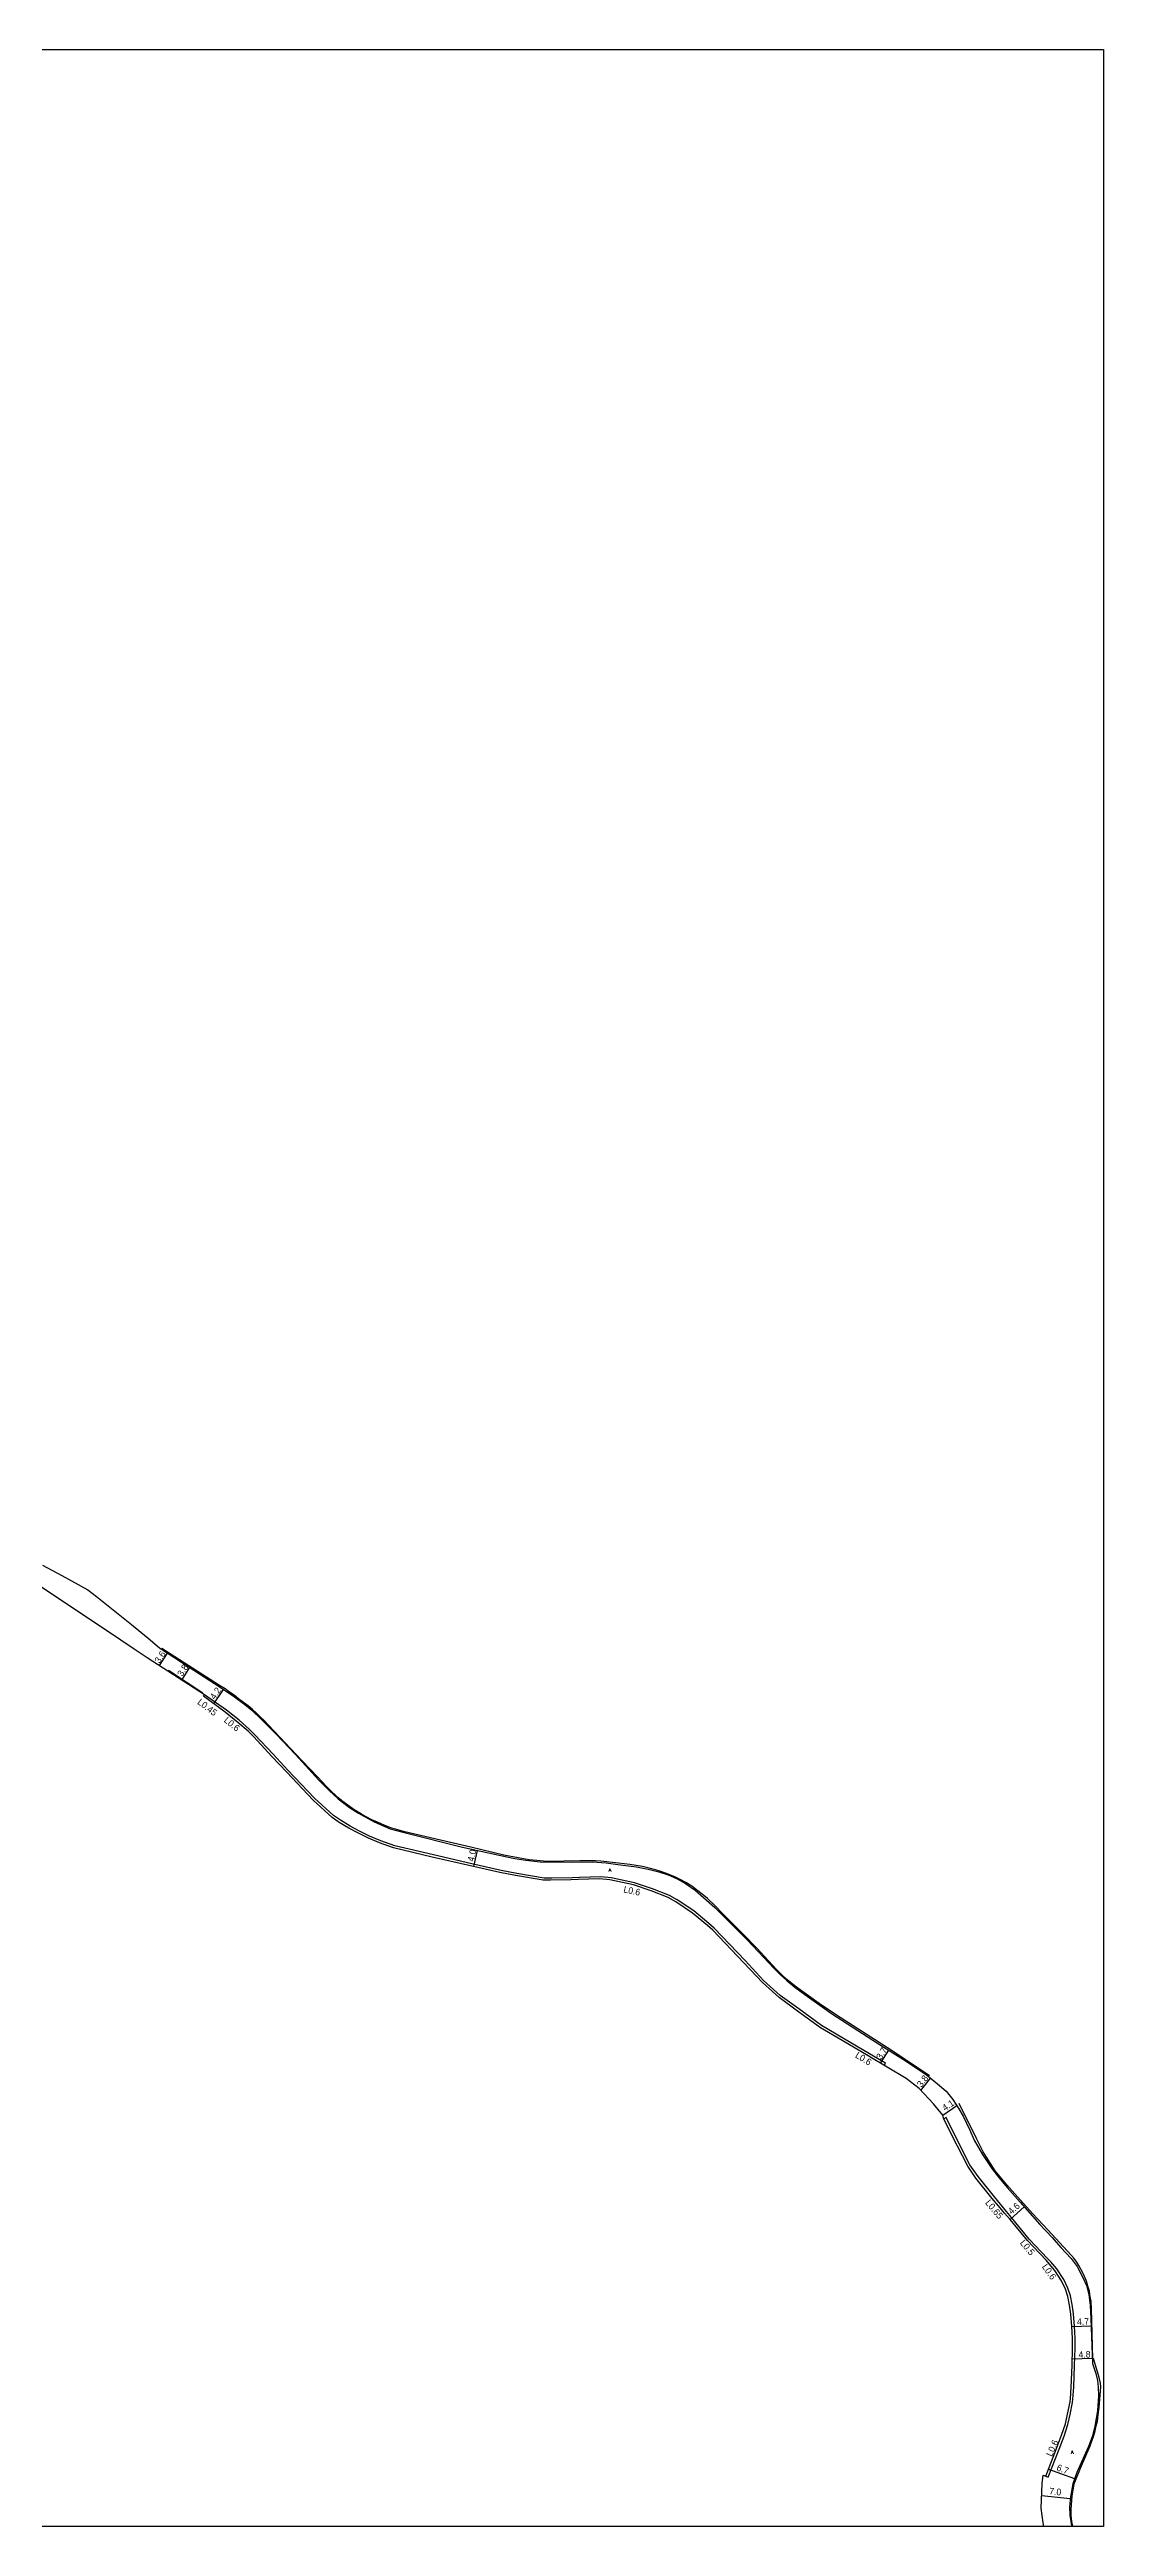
# Model space of a CAD drawing. Header units: metres. Extents: x -24000 to -20000, y -96000 to -93000.
# Drawn here: x -20255 to -20000, y -96000 to -95400 of the extents above; entities that cross this region are included whole.
import ezdxf

# ---------------------------------------------------------------- set-up
doc = ezdxf.new("R2010")
doc.units = ezdxf.units.M
doc.header["$LTSCALE"] = 2.5
for name, color, linetype in [('側溝・桝', 7, 'Continuous'), ('図郭', 7, 'Continuous'), ('幅員', 7, 'Continuous'), ('歩道・分離帯・安全施設', 7, 'Continuous'), ('舗装', 7, 'Continuous'), ('道路', 7, 'Continuous')]:
    doc.layers.add(name, color=color, linetype=linetype)
doc.styles.get("Standard").update_dxf_attribs({"font": ''})
doc.styles.add('YOKO_DECO', font='txt.shx', dxfattribs={"bigfont": 'extfont.shx'})
doc.styles.get('Standard').set_extended_font_data('@MS PGothic')

msp = doc.modelspace()

# ---------------------------------------------------------------- linework, layer by layer
at = {"layer": '側溝・桝'}
for points in [[(-20053.13, -95888.31), (-20052.83, -95887.8), (-20056.72, -95885.5), (-20062.98, -95881.77), (-20068.28, -95878.67), (-20073.84, -95874.64), (-20078.31, -95871.37), (-20082.33, -95867.75), (-20086.84, -95862.93), (-20094.36, -95855.08), (-20095.61, -95853.92), (-20099.23, -95850.91), (-20103.29, -95848.2), (-20105.14, -95847.13), (-20109.25, -95845.52), (-20113.6, -95844.09), (-20119.29, -95842.89), (-20121.79, -95842.63), (-20126.96, -95842.78), (-20128.74, -95842.85), (-20133.66, -95842.97), (-20135.47, -95842.97), (-20142.12, -95841.79), (-20145.96, -95841.08), (-20153.07, -95839.46), (-20162.34, -95837.34), (-20171.72, -95835.13), (-20175.11, -95833.89), (-20177.8, -95832.75), (-20180.38, -95831.49), (-20182.52, -95830.33), (-20184.85, -95828.94), (-20186.54, -95827.76), (-20191.17, -95823.58), (-20197.58, -95816.81), (-20201.2, -95812.96), (-20205.58, -95808.25), (-20206.95, -95806.86), (-20209.39, -95804.71), (-20212.48, -95802.24), (-20217.8, -95798.53)], [(-20013.94, -95987.81), (-20013.36, -95988.04), (-20010.77, -95981.31), (-20009.54, -95978.09), (-20008.63, -95975.31), (-20008.08, -95972.91), (-20007.47, -95969.94), (-20007.39, -95969.13), (-20007.19, -95966.28), (-20006.99, -95961.04), (-20006.85, -95956.84), (-20006.88, -95954.38), (-20007.02, -95951.5), (-20007.25, -95948.47), (-20007.58, -95946.25), (-20008.02, -95944.16), (-20008.65, -95942.3), (-20009.63, -95940.19), (-20011.3, -95937.59), (-20012.72, -95935.92), (-20013.53, -95935.12), (-20018.04, -95930.38), (-20022.28, -95925.17), (-20023.47, -95923.7), (-20024.92, -95921.96), (-20026.43, -95920.17), (-20030.37, -95915.24), (-20032.34, -95912.37), (-20036.09, -95905.09), (-20038.11, -95900.94), (-20038.69, -95901.22)]]:
    msp.add_lwpolyline(points, dxfattribs=at)
at = {"layer": '図郭'}
msp.add_lwpolyline([(-20800, -95400), (-20000, -95400), (-20000, -96000), (-20800, -96000)], close=True, dxfattribs=at)
at = {"layer": '幅員'}
for points in [[(-20228.73, -95791.48), (-20226.75, -95788.44)], [(-20223.32, -95794.97), (-20221.25, -95791.73)], [(-20215.54, -95800.7), (-20213.2, -95797.22)], [(-20152.55, -95840.16), (-20151.67, -95836.23)], [(-20053.99, -95887.8), (-20052, -95884.64)], [(-20044.24, -95894.37), (-20041.89, -95891.4)], [(-20038.94, -95900.36), (-20035.53, -95898.04)], [(-20022.6, -95925.62), (-20019.18, -95922.58)], [(-20007.64, -95951.54), (-20002.97, -95951.39)], [(-20007.55, -95959.39), (-20002.71, -95959.24)], [(-20013.29, -95986.11), (-20006.99, -95988.39)], [(-20014.98, -95992.53), (-20008.03, -95993.22)]]:
    msp.add_lwpolyline(points, dxfattribs=at)
at = {"layer": '歩道・分離帯・安全施設'}
for points in [[(-20042.13, -95890.87), (-20051.23, -95884.76), (-20063.82, -95876.74), (-20068.3, -95873.72), (-20072.01, -95871.05), (-20074.03, -95869.61), (-20075.45, -95868.54), (-20076.68, -95867.49), (-20078.01, -95866.29), (-20079.18, -95865.07), (-20083.96, -95859.91), (-20087.35, -95856.43), (-20089.89, -95853.94), (-20092.25, -95851.59), (-20094.16, -95849.57), (-20095.97, -95847.87), (-20097.22, -95846.81), (-20098.61, -95845.76), (-20099.77, -95844.9), (-20101.18, -95843.98), (-20102.36, -95843.33), (-20103.88, -95842.65), (-20105.44, -95842.01), (-20106.98, -95841.45), (-20108.5, -95840.98), (-20110.06, -95840.55), (-20111.67, -95840.17), (-20113.24, -95839.87), (-20114.73, -95839.66), (-20116.14, -95839.47), (-20117.53, -95839.29), (-20118.92, -95839.15), (-20120.34, -95838.99), (-20121.81, -95838.83), (-20123.07, -95838.76), (-20124.55, -95838.73), (-20126.83, -95838.75), (-20130.71, -95838.87), (-20133.47, -95838.89), (-20135.64, -95838.81), (-20137.25, -95838.67), (-20139.11, -95838.48), (-20141.83, -95838.03), (-20145.25, -95837.36), (-20153.27, -95835.49), (-20160.65, -95833.78), (-20169.3, -95831.7), (-20170.99, -95831.26), (-20172.68, -95830.74), (-20174.15, -95830.2), (-20175.91, -95829.43), (-20177.23, -95828.79), (-20178.61, -95828.08), (-20179.76, -95827.42), (-20180.61, -95826.95), (-20181.52, -95826.42), (-20183.11, -95825.29), (-20184.51, -95824.24), (-20185.19, -95823.66), (-20186.01, -95822.94), (-20187.15, -95821.88), (-20188.21, -95820.79), (-20190.38, -95818.46), (-20194.19, -95814.43), (-20202.26, -95805.92), (-20203.38, -95804.79), (-20204.32, -95803.86), (-20205.21, -95802.98), (-20206.18, -95802.12), (-20207.24, -95801.2), (-20208.33, -95800.37), (-20209.53, -95799.49), (-20210.64, -95798.65), (-20211.71, -95797.87), (-20212.79, -95797.12), (-20214.13, -95796.28), (-20228.12, -95787.34)], [(-20226.56, -95792.61), (-20218.17, -95798.1)], [(-20002.57, -95959.51), (-20002.8, -95950.17), (-20002.89, -95947.33), (-20003.02, -95945.46), (-20003.21, -95944.26), (-20003.41, -95943.04), (-20003.77, -95941.77), (-20004.14, -95940.61), (-20004.57, -95939.49), (-20005.12, -95938.38), (-20005.95, -95936.76), (-20006.45, -95935.98), (-20007.08, -95935.1), (-20007.72, -95934.4), (-20013.5, -95928.14), (-20017.08, -95924.28), (-20020.81, -95920.13), (-20023.41, -95917.24), (-20024.62, -95915.81), (-20026.2, -95913.82), (-20027.37, -95912.06), (-20028.35, -95910.53), (-20029.13, -95909.23), (-20030.72, -95906.18), (-20035, -95897.57)], [(-20007.41, -96000), (-20007.66, -95998.82), (-20007.83, -95997.35), (-20007.86, -95995.8), (-20007.57, -95992.63), (-20007.06, -95989.66), (-20005.59, -95985.87), (-20003.25, -95980.44), (-20002.33, -95977.99), (-20002.02, -95976.82), (-20001.74, -95975.64), (-20001.48, -95974.46), (-20001.25, -95972.97), (-20001.03, -95971.17), (-20000.6, -95966.19), (-20000.71, -95965.26), (-20001.06, -95963.89), (-20002.41, -95959.34)]]:
    msp.add_lwpolyline(points, dxfattribs=at)
at = {"layer": '道路'}
for points in [[(-20257.06, -95767.15), (-20252.38, -95769.64), (-20246.07, -95773.14), (-20243.98, -95774.73), (-20235.51, -95781.51), (-20231.46, -95784.83), (-20228.69, -95787.18), (-20221.52, -95791.84), (-20213.97, -95796.71), (-20210.51, -95799.03), (-20208.38, -95800.66), (-20206.33, -95802.3), (-20204.05, -95804.42), (-20200.54, -95807.98), (-20195.79, -95813.04), (-20190.07, -95819.21), (-20187.53, -95821.79), (-20185.4, -95823.75), (-20182.71, -95825.83), (-20180.51, -95827.23), (-20176.69, -95829.3), (-20172.8, -95830.97), (-20169.42, -95831.91), (-20155.27, -95835.42), (-20144.56, -95837.83), (-20142.58, -95838.22), (-20139.95, -95838.63), (-20136.47, -95838.98), (-20128.68, -95839.11), (-20123.82, -95838.99), (-20120.52, -95839.27), (-20117.63, -95839.65), (-20113.17, -95840.25), (-20110.33, -95840.8), (-20107.71, -95841.45), (-20105.49, -95842.19), (-20103.29, -95843.14), (-20101.24, -95844.23), (-20098.91, -95845.85), (-20094.16, -95850.1), (-20086.26, -95857.95), (-20079.79, -95864.82), (-20078.2, -95866.43), (-20076.71, -95867.76), (-20074.74, -95869.38), (-20072.32, -95871.1), (-20065.93, -95875.73), (-20054.53, -95883.05), (-20048.41, -95886.89), (-20045.37, -95888.92), (-20042.89, -95890.61), (-20040.18, -95892.76), (-20038.15, -95894.57), (-20036.51, -95896.61), (-20035.01, -95898.8), (-20033.99, -95900.59), (-20032.35, -95903.98), (-20031.3, -95906.44), (-20029.28, -95909.88), (-20028.33, -95911.36), (-20027.05, -95913.26), (-20025.65, -95915.06), (-20023.32, -95917.9), (-20020.18, -95921.46), (-20015.41, -95926.83), (-20012.47, -95929.98), (-20011.44, -95931.15), (-20010.35, -95932.39), (-20007.86, -95935.06), (-20006.39, -95937.05), (-20004.97, -95939.66), (-20004.1, -95941.62), (-20003.57, -95943.93), (-20003.2, -95946.48), (-20003.03, -95949.61), (-20002.67, -95960.49), (-20001.88, -95962.98), (-20001.44, -95964.65), (-20001.28, -95966.25), (-20001.23, -95968.33), (-20001.47, -95972.03), (-20002.07, -95975.67), (-20002.66, -95978.06), (-20003.63, -95980.63), (-20006.46, -95986.91), (-20007.46, -95989.7), (-20008, -95992.83), (-20008.23, -95995.22), (-20008.16, -95997.3), (-20007.76, -95999.86), (-20007.71, -96000)], [(-20014.43, -96000), (-20014.65, -95999.09), (-20015.07, -95995.58), (-20014.89, -95989.57), (-20014.58, -95987.6), (-20013.94, -95987.81), (-20011.35, -95981.09), (-20010.13, -95977.89), (-20009.23, -95975.14), (-20008.69, -95972.77), (-20008.09, -95969.85), (-20008.01, -95969.07), (-20007.81, -95966.24), (-20007.61, -95961.01), (-20007.47, -95956.84), (-20007.51, -95954.4), (-20007.64, -95951.54), (-20007.87, -95948.55), (-20008.2, -95946.36), (-20008.62, -95944.32), (-20009.23, -95942.53), (-20010.18, -95940.49), (-20011.8, -95937.96), (-20013.92, -95935.47), (-20018.42, -95930.72), (-20022.6, -95925.62), (-20023.96, -95924.12), (-20025.41, -95922.37), (-20026.93, -95920.59), (-20030.89, -95915.63), (-20032.9, -95912.7), (-20036.67, -95905.38), (-20038.75, -95901.11), (-20038.94, -95900.36), (-20041.18, -95897.63), (-20044.69, -95893.89), (-20047.77, -95891.48), (-20057.02, -95886.01), (-20063.28, -95882.28), (-20068.58, -95879.18), (-20074.14, -95875.15), (-20078.61, -95871.88), (-20082.63, -95868.26), (-20087.14, -95863.44), (-20094.67, -95855.59), (-20095.91, -95854.43), (-20099.53, -95851.42), (-20103.6, -95848.71), (-20105.44, -95847.64), (-20109.55, -95846.03), (-20113.9, -95844.6), (-20119.59, -95843.4), (-20122.09, -95843.14), (-20127.26, -95843.29), (-20129.04, -95843.36), (-20133.96, -95843.48), (-20135.77, -95843.48), (-20142.42, -95842.3), (-20146.26, -95841.59), (-20153.37, -95839.97), (-20162.64, -95837.85), (-20172.02, -95835.64), (-20175.41, -95834.4), (-20178.1, -95833.26), (-20180.68, -95832), (-20182.82, -95830.84), (-20185.15, -95829.45), (-20186.84, -95828.27), (-20191.48, -95824.09), (-20197.88, -95817.32), (-20201.5, -95813.47), (-20205.88, -95808.76), (-20207.25, -95807.38), (-20209.69, -95805.22), (-20212.78, -95802.75), (-20218.01, -95798.86), (-20217.8, -95798.53), (-20231.73, -95789.55), (-20234.84, -95787.46), (-20238.05, -95785.32), (-20248.35, -95778.44), (-20257.97, -95772.09)]]:
    msp.add_lwpolyline(points, dxfattribs=at)

# ---------------------------------------------------------------- texts
at = {"layer": '側溝・桝'}
for s, rotation, p in [('L0.45', 323, (-20219.69, -95800.62)), ('L0.6', 321.24003, (-20213.25, -95804.98)), ('L0.6', 348, (-20116.4, -95846.39)), ('L0.6', 329, (-20060.31, -95886.3)), ('L0.65', 310, (-20028.77, -95921.67)), ('L0.5', 310, (-20020.35, -95931.38)), ('L0.6', 305.46308, (-20015, -95937.11)), ('L0.6', 66.31391, (-20012.48, -95983.2))]:
    msp.add_text(s, height=1.6, rotation=rotation, dxfattribs=at).set_placement(p)
at = {"layer": '幅員'}
for s, rotation, p in [('3.6', 57, (-20228.69, -95791.06)), ('3.8', 57, (-20223.2, -95794.26)), ('4.2', 56, (-20215.29, -95799.84)), ('4.0', 77, (-20152.56, -95839.06)), ('3.7', 58, (-20053.84, -95887.06)), ('3.8', 52, (-20044.1, -95893.76)), ('4.1', 34, (-20038.41, -95899.47)), ('4.6', 42, (-20022.26, -95924.54)), ('4.7', 2, (-20006.39, -95951.21)), ('4.8', 2, (-20006.02, -95959.17)), ('6.7', 340, (-20011.5, -95986.37)), ('7.0', 354, (-20013.2, -95992.2))]:
    msp.add_text(s, height=1.6, rotation=rotation, dxfattribs=at).set_placement(p)
at = {"layer": '舗装', "style": 'YOKO_DECO'}
for p in [(-20119.85, -95841.37, 392.6), (-20007.84, -95982.37, 372.02)]:
    msp.add_text('A', height=0.75, dxfattribs=at).set_placement(p)

doc.saveas('drawing.dxf')
